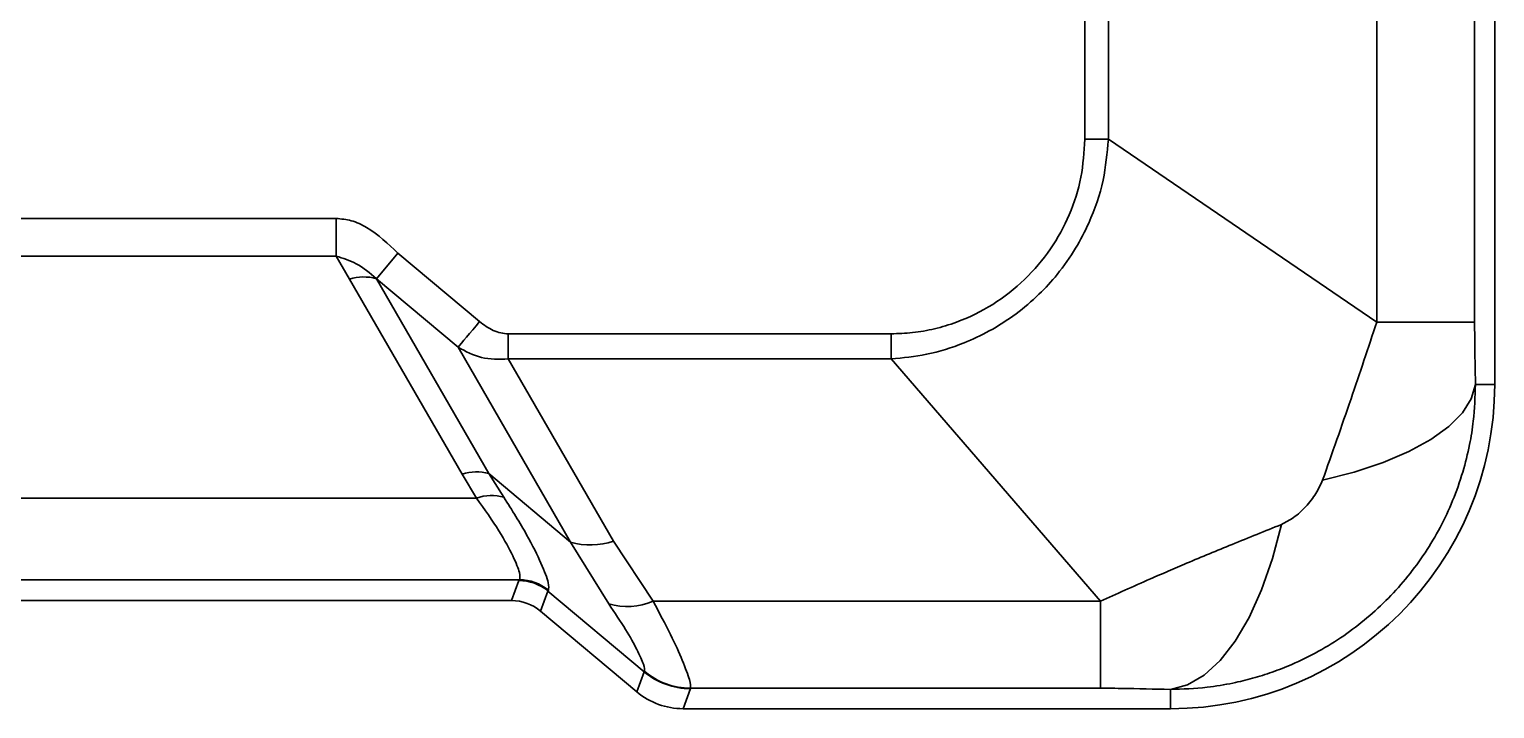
# Model space of a CAD drawing. Header units: millimetres. Extents: x 0 to 420, y 0 to 297.
# Drawn here: x 260.344 to 261.157, y 143.757 to 144.134 of the extents above; entities that cross this region are included whole.
import ezdxf

# ---------------------------------------------------------------- set-up
doc = ezdxf.new("R2010")
doc.units = ezdxf.units.MM

msp = doc.modelspace()

# ---------------------------------------------------------------- linework, layer by layer
at = {"color": 7, "linetype": 'Continuous', "lineweight": 35}
for p, q in [((260.92952, 144.07344), (260.92952, 144.2799)), ((260.9427, 144.07344), (260.9427, 144.2799)), ((261.0916, 143.97192), (261.0916, 144.22428)), ((261.1459, 144.20734), (261.1459, 143.97192)), ((261.15704, 143.9373), (261.15704, 144.21139)), ((260.92952, 144.07344), (260.9427, 144.07344)), ((260.9427, 144.07344), (261.0916, 143.97192)), ((260.31704, 144.02947), (260.51404, 144.02947)), ((260.51404, 144.02947), (260.51404, 144.00857)), ((260.31704, 144.00857), (260.51404, 144.00857)), ((260.52147, 143.99569), (260.51404, 144.00857)), ((260.54827, 144.01021), (260.53636, 143.99602)), ((260.54827, 144.01021), (260.5936, 143.97217)), ((260.58395, 143.88748), (260.52147, 143.99569)), ((260.53636, 143.99602), (260.58169, 143.95798)), ((260.53636, 143.99602), (260.59883, 143.8878)), ((261.0916, 143.97192), (261.1459, 143.97192)), ((260.60956, 143.96541), (260.82207, 143.96541)), ((260.60956, 143.96541), (260.60956, 143.95148)), ((260.82207, 143.96541), (260.82207, 143.95148)), ((260.58169, 143.95798), (260.64417, 143.84976)), ((260.60956, 143.95148), (260.66799, 143.85028)), ((260.60956, 143.95148), (260.82207, 143.95148)), ((260.82207, 143.95148), (260.93818, 143.81699)), ((261.14638, 143.9373), (261.15704, 143.9373)), ((260.59201, 143.87418), (260.58395, 143.88748)), ((260.59883, 143.8878), (260.64417, 143.84976)), ((260.59883, 143.8878), (260.60708, 143.87473)), ((260.31704, 143.87418), (260.59201, 143.87418)), ((260.64417, 143.84976), (260.66531, 143.81551)), ((260.66799, 143.85028), (260.68995, 143.81699)), ((260.31704, 143.82889), (260.61581, 143.82889)), ((260.61551, 143.82844), (260.61145, 143.8173)), ((260.61551, 143.82844), (260.61581, 143.82889)), ((260.61145, 143.8173), (260.31704, 143.8173)), ((260.63156, 143.8226), (260.6275, 143.81146)), ((260.63183, 143.82303), (260.63156, 143.8226)), ((260.63156, 143.8226), (260.68496, 143.77779)), ((260.68995, 143.81699), (260.93818, 143.81699)), ((260.6275, 143.81146), (260.68091, 143.76664)), ((260.68496, 143.77779), (260.68091, 143.76664)), ((260.68496, 143.77779), (260.68512, 143.77806)), ((260.71064, 143.76844), (260.70658, 143.7573)), ((260.71064, 143.76844), (260.71077, 143.76869)), ((260.93818, 143.76869), (260.71077, 143.76869)), ((260.97704, 143.76799), (260.97704, 143.7573)), ((260.70658, 143.7573), (260.97704, 143.7573))]:
    msp.add_line(p, q, dxfattribs=at)
at = {"color": 7, "linetype": 'Continuous', "lineweight": 35, "flags": 128}
for points in [[(260.5936, 143.97217), (260.5917, 143.96991), (260.58985, 143.9677), (260.58808, 143.96558), (260.58642, 143.96362), (260.58493, 143.96183), (260.58362, 143.96028), (260.58254, 143.95898), (260.58169, 143.95798)], [(261.06152, 143.88418), (261.07913, 143.88869), (261.09519, 143.89402), (261.10944, 143.90007), (261.12164, 143.90674), (261.13157, 143.91392), (261.13909, 143.92149), (261.14405, 143.92933), (261.14638, 143.9373)], [(261.0387, 143.8596), (261.03372, 143.84069), (261.02771, 143.82337), (261.02077, 143.80796), (261.01302, 143.79475), (261.00462, 143.78397), (260.99571, 143.77583), (260.98647, 143.77047), (260.97704, 143.76799)]]:
    msp.add_lwpolyline(points, dxfattribs=at)
at = {"color": 7, "linetype": 'Continuous', "lineweight": 35}
for centre, radius, start, end in [((260.52943, 143.97192), 0.02507, 73.96574, 108.51636), ((260.97704, 143.9373), 0.18, 270, 0), ((260.59191, 143.86371), 0.02507, 73.96574, 108.51637), ((260.60038, 143.85164), 0.02404, 73.79931, 110.3661), ((260.65525, 143.88832), 0.04011, 253.96572, 288.51635), ((260.61548, 143.80341), 0.02504, 50.05864, 89.94136), ((260.61573, 143.80386), 0.02503, 49.96787, 89.83387), ((260.67563, 143.84934), 0.03537, 253.03769, 293.86274), ((260.71068, 143.8085), 0.04006, 230.05864, 269.94136), ((260.71086, 143.80875), 0.04006, 230.00758, 269.87308)]:
    msp.add_arc(centre, radius, start, end, dxfattribs=at)
for centre, major_axis, start_param, end_param in [((260.61143, 143.79226), (-0.00856, -0.02353), 2.793026, 3.49016), ((260.70662, 143.79735), (-0.0137, -0.03765), 5.934618, 6.631752)]:
    msp.add_ellipse(centre, major_axis=major_axis, ratio=0.998448, start_param=start_param, end_param=end_param, dxfattribs=at)
for points, knots in [([(260.82207, 143.96541), (260.82605, 143.96555), (260.83414, 143.96583), (260.84631, 143.96803), (260.86148, 143.97262), (260.87888, 143.98112), (260.89658, 143.99504), (260.91103, 144.01197), (260.92156, 144.03132), (260.92826, 144.05203), (260.9291, 144.06639), (260.92952, 144.07344)], [0, 0, 0, 0, 0.070722, 0.143758, 0.21913, 0.352151, 0.485358, 0.616819, 0.745052, 0.874872, 1, 1, 1, 1]), ([(260.82207, 143.95148), (260.82867, 143.95213), (260.84248, 143.9535), (260.86076, 143.95926), (260.87734, 143.96703), (260.89137, 143.97604), (260.9039, 143.98675), (260.91509, 143.99891), (260.92441, 144.01219), (260.93344, 144.02955), (260.94045, 144.04984), (260.94197, 144.06581), (260.9427, 144.07344)], [0, 0, 0, 0, 0.105818, 0.221247, 0.303726, 0.397637, 0.486458, 0.56599, 0.660847, 0.744444, 0.877991, 1, 1, 1, 1]), ([(260.51404, 144.02947), (260.51688, 144.02921), (260.52284, 144.02866), (260.53513, 144.02271), (260.54283, 144.01539), (260.54827, 144.01021)], [0, 0, 0, 0, 0.211639, 0.442849, 1, 1, 1, 1]), ([(260.51404, 144.00857), (260.51788, 144.00738), (260.52618, 144.00481), (260.5328, 143.99909), (260.53636, 143.99602)], [0, 0, 0, 0, 0.462726, 1, 1, 1, 1]), ([(260.5936, 143.97217), (260.59606, 143.97037), (260.59973, 143.9677), (260.60534, 143.96572), (260.60819, 143.96551), (260.60956, 143.96541)], [0, 0, 0, 0, 0.5155101, 0.7674046, 1, 1, 1, 1]), ([(261.06152, 143.88418), (261.06683, 143.89921), (261.07718, 143.92845), (261.08688, 143.9577), (261.0916, 143.97192)], [0, 0, 0, 0, 0.513929, 1, 1, 1, 1]), ([(261.1459, 143.97192), (261.14592, 143.9692), (261.14594, 143.96249), (261.14611, 143.95085), (261.14628, 143.9422), (261.14638, 143.9373)], [0, 0, 0, 0, 0.226599, 0.561025, 1, 1, 1, 1]), ([(260.58169, 143.95798), (260.58591, 143.9557), (260.59446, 143.95106), (260.60448, 143.95134), (260.60956, 143.95148)], [0, 0, 0, 0, 0.492397, 1, 1, 1, 1]), ([(261.14638, 143.9373), (261.14616, 143.93052), (261.1458, 143.91933), (261.14313, 143.9031), (261.13946, 143.88826), (261.13218, 143.86771), (261.11933, 143.84342), (261.09878, 143.81798), (261.07372, 143.79689), (261.05109, 143.78436), (261.03369, 143.77753), (261.02277, 143.77409), (261.01072, 143.77117), (260.99552, 143.76859), (260.98385, 143.76821), (260.97704, 143.76799)], [0, 0, 0, 0, 0.0764427, 0.1262367, 0.1853464, 0.2486732, 0.3718969, 0.4934184, 0.6155481, 0.7392606, 0.7832919, 0.8263377, 0.8683979, 0.9232224, 1, 1, 1, 1]), ([(261.0387, 143.8596), (261.041, 143.8608), (261.04595, 143.86336), (261.05235, 143.8694), (261.05798, 143.87635), (261.06038, 143.88166), (261.06152, 143.88418)], [0, 0, 0, 0, 0.2284645, 0.4906723, 0.7577382, 1, 1, 1, 1]), ([(260.61581, 143.82889), (260.61604, 143.82988), (260.6165, 143.83187), (260.61258, 143.84153), (260.60505, 143.85564), (260.59642, 143.8679), (260.59201, 143.87418)], [0, 0, 0, 0, 0.2402102, 0.4858048, 0.7367124, 1, 1, 1, 1]), ([(260.60708, 143.87473), (260.61161, 143.86751), (260.62044, 143.85344), (260.62831, 143.83725), (260.63243, 143.82631), (260.63203, 143.82409), (260.63183, 143.82303)], [0, 0, 0, 0, 0.264309, 0.514931, 0.766931, 1, 1, 1, 1]), ([(260.93818, 143.81699), (260.94266, 143.819), (260.95172, 143.82305), (260.96443, 143.82871), (260.97594, 143.83373), (260.99105, 143.84019), (261.01223, 143.8489), (261.02961, 143.85593), (261.0387, 143.8596)], [0, 0, 0, 0, 0.140816, 0.284488, 0.382285, 0.482496, 0.729213, 1, 1, 1, 1]), ([(260.68995, 143.81699), (260.69338, 143.81058), (260.7001, 143.79801), (260.70671, 143.78314), (260.71078, 143.77218), (260.71078, 143.76986), (260.71077, 143.76869)], [0, 0, 0, 0, 0.245129, 0.480308, 0.739086, 1, 1, 1, 1]), ([(260.93818, 143.81699), (260.93818, 143.81027), (260.93818, 143.7967), (260.93818, 143.78203), (260.93818, 143.77184), (260.93818, 143.76973), (260.93818, 143.76869)], [0, 0, 0, 0, 0.247804, 0.5, 0.752196, 1, 1, 1, 1]), ([(260.68512, 143.77806), (260.68517, 143.77901), (260.68527, 143.78088), (260.68143, 143.78945), (260.67516, 143.80089), (260.66864, 143.81057), (260.66531, 143.81551)], [0, 0, 0, 0, 0.267138, 0.52122, 0.755952, 1, 1, 1, 1]), ([(260.93817, 143.7689), (260.93824, 143.76888), (260.93838, 143.76883), (260.93908, 143.76875), (260.93983, 143.76871), (260.94036, 143.76868)], [0, 0, 0, 0, 0.207126, 0.438229, 1, 1, 1, 1]), ([(260.97704, 143.76799), (260.9681, 143.7682), (260.95691, 143.76847), (260.94411, 143.76864), (260.94021, 143.76868), (260.93872, 143.76869), (260.93818, 143.76869)], [0, 0, 0, 0, 0.712288, 0.891315, 0.960245, 1, 1, 1, 1])]:
    msp.add_open_spline(points, degree=3, knots=knots, dxfattribs=at)

doc.saveas('drawing.dxf')
